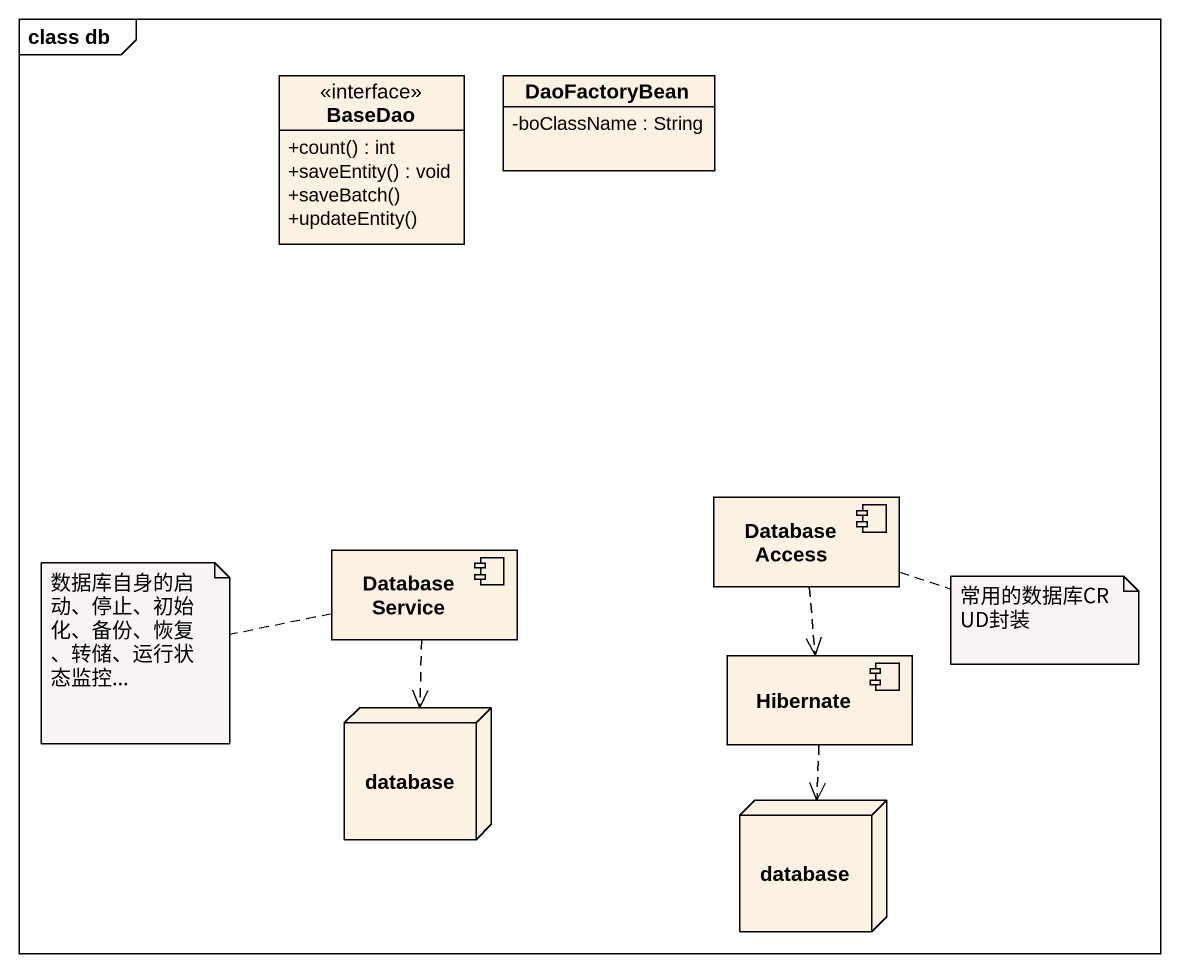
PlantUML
@startuml
mainframe class db
allowmixing
hide circle
hide empty members
skinparam classAttributeIconSize 0
interface BaseDao {
  +count() : int
  +saveEntity() : void
  +saveBatch()
  +updateEntity()
}
class DaoFactoryBean {
  -boClassName : String
}
component "Database Access" as Database_Access
component "Database Service" as Database_Service
node "database" as database_
component Hibernate
node "database" as database__2
Database_Access ..> Hibernate
Database_Service ..> database_
Hibernate ..> database__2
note left of Database_Service : 数据库自身的启动、停止、初始化、备份、恢复、转储、运行状态监控...
note right of Database_Access : 常用的数据库CRUD封装
@enduml
